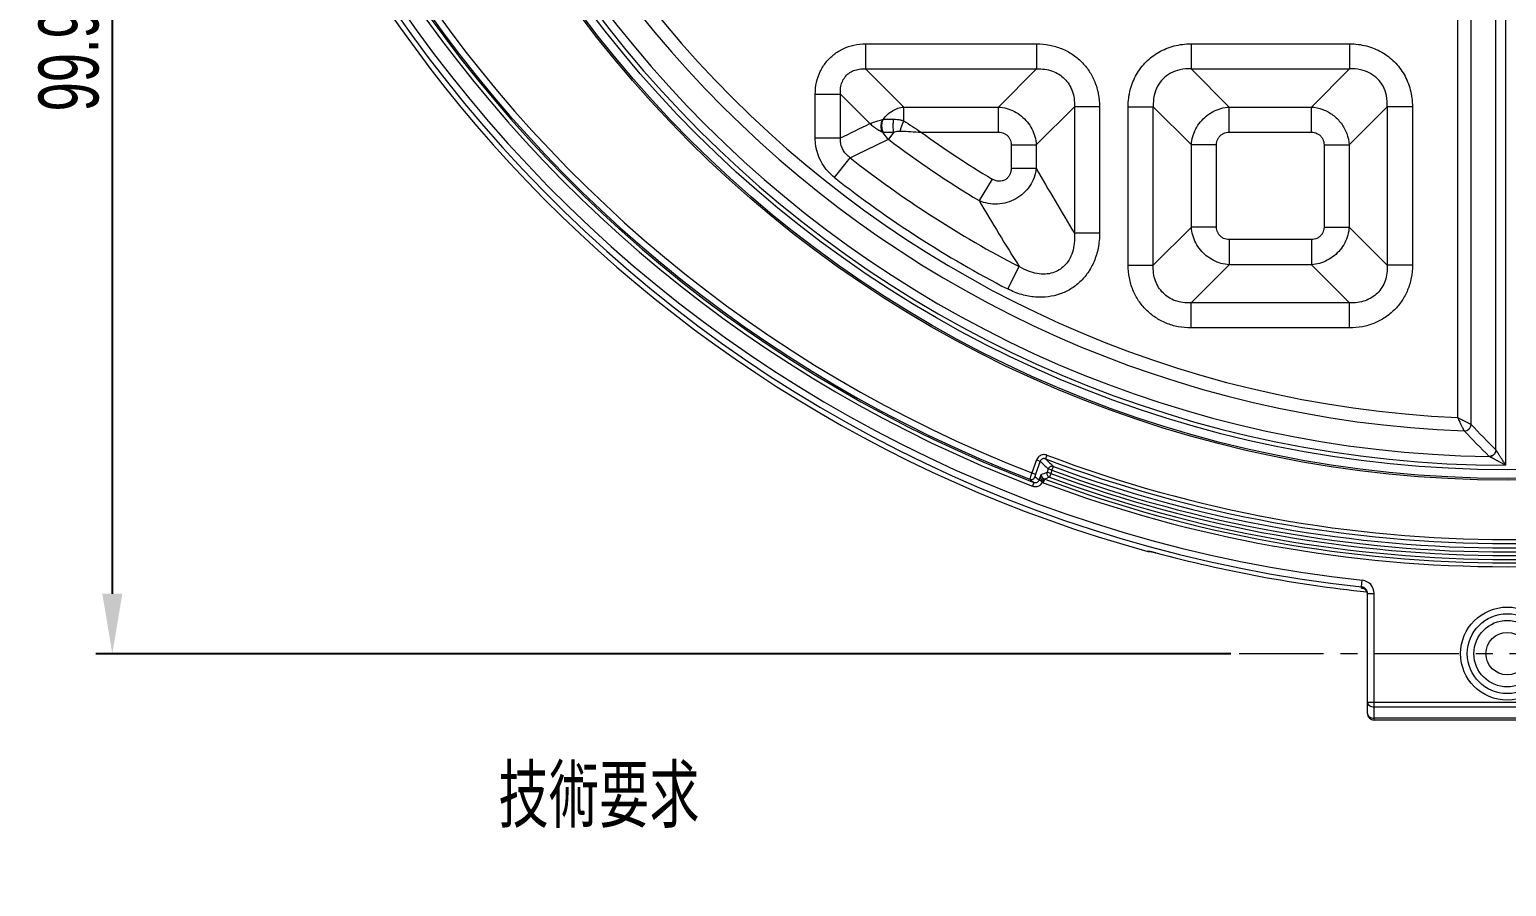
# Model space of a CAD drawing. Header units: millimetres. Extents: x 5536 to 6151, y 463 to 893.
# Drawn here: x 5924.3 to 6035.2, y 527.6 to 592 of the extents above; entities that cross this region are included whole.
import ezdxf

# ---------------------------------------------------------------- set-up
doc = ezdxf.new("R2010")
doc.units = ezdxf.units.MM
doc.header["$LTSCALE"] = 0.2
doc.linetypes.add('CENTER', pattern=[50.8, 31.75, -6.35, 6.35, -6.35])
doc.layers.get('0').update_dxf_attribs({"lineweight": 18})
doc.layers.add('poumianxian', color=2, linetype='Continuous', lineweight=18)
doc.layers.add('图层1', color=1, linetype='CENTER', lineweight=18)
doc.styles.add('標準', font='', dxfattribs={"width": 0.667})
doc.styles.get('標準').set_extended_font_data('pmingliu')
doc.dimstyles.new('11111111111', dxfattribs={"dimtxt": 4.5, "dimasz": 4.5, "dimexe": 1.25, "dimexo": 0.625, "dimtad": 1, "dimtoh": 1, "dimdsep": 46, "dimtxsty": '標準', "dimblk": '_CAXARROW', "dimcen": 0, "dimdle": 9, "dimclrd": 6, "dimclre": 6, "dimclrt": 2, "dimadec": 0, "dimazin": 0, "dimtfac": 0.707107, "dimtofl": 0, "dimtmove": 2, "dimatfit": 3, "dimfxl": 0, "dimfrac": 2, "dimtolj": 1, "dimarcsym": 0})
doc.dimstyles.new('zhijing', dxfattribs={"dimtxt": 4.5, "dimasz": 4.5, "dimexe": 1.25, "dimexo": 0.625, "dimtad": 1, "dimtoh": 1, "dimdsep": 46, "dimtxsty": '標準', "dimblk": '_CAXARROW', "dimcen": 0, "dimdle": 9, "dimclrd": 6, "dimclre": 6, "dimclrt": 2, "dimadec": 0, "dimazin": 0, "dimtfac": 0.707107, "dimtofl": 0, "dimtmove": 2, "dimatfit": 3, "dimfxl": 0, "dimfrac": 2, "dimtolj": 1, "dimarcsym": 0})

# ---------------------------------------------------------------- blocks, each defined once
blk = doc.blocks.new('*X49')
at = {"layer": 'poumianxian'}
blk.add_hatch(color=6, dxfattribs=at).paths.add_polyline_path([(6040.73, 539.89), (6039.58, 538.92), (6037.25, 542.84)], flags=0)
at = {"layer": 'poumianxian', "color": 6, "lineweight": -2}
for p, q in [((6046.34, 532.11), (6040.15, 539.41)), ((6056.11, 532.11), (6046.34, 532.11))]:
    blk.add_line(p, q, dxfattribs=at)
at = {"layer": 'poumianxian', "color": 2, "insert": (6051.54, 535.27), "char_height": 4.5, "width": 29.7869, "attachment_point": 5, "style": '標準'}
blk.add_mtext('\\T1.004;3X%%C6', dxfattribs=at)
blk = doc.blocks.new('_CAXARROW')
blk.add_hatch(color=0).paths.add_polyline_path([(0, 0), (-1, 0.125), (-1, -0.125)], flags=0)
blk = doc.blocks.new('*X60')
at = {"layer": 'poumianxian'}
for points in [[(5929.78, 640.58), (5931.28, 640.58), (5930.53, 645.08)], [(5929.78, 549.63), (5931.28, 549.63), (5930.53, 545.13)]]:
    blk.add_hatch(color=6, dxfattribs=at).paths.add_polyline_path(points, flags=0)
at = {"layer": 'poumianxian', "color": 6, "lineweight": -2}
for p, q in [((5942.23, 645.08), (5929.28, 645.08)), ((5930.53, 640.58), (5930.53, 549.63)), ((6014.54, 545.13), (5929.28, 545.13))]:
    blk.add_line(p, q, dxfattribs=at)
at = {"layer": 'poumianxian', "color": 2, "insert": (5927.27, 594.64), "char_height": 4.5, "width": 49.6958, "attachment_point": 5, "rotation": 90, "style": '標準'}
blk.add_mtext('\\T1.004;99.95%%P0.5', dxfattribs=at)
blk = doc.blocks.new('cccc')
at = {"layer": 'poumianxian', "insert": (28.29, 65.85), "char_height": 4.1374, "width": 692.1944, "attachment_point": 1, "line_spacing_factor": 1.168462, "style": '標準'}
blk.add_mtext('\\T1.004;技術要求', dxfattribs=at)
at = {"layer": 'poumianxian', "char_height": 4.1374, "attachment_point": 7, "style": '標準'}
for s, insert, width in [('\\T1.004;1.澆口及成型后毛邊，不必要則予以移除。', (7.13, 48.08), 112.9992), ('\\T1.004;2.不可有流痕及其它表面不良問題。', (7.43, 39.27), 94.4789), ('\\T1.004;3.未標示圓角為R0.5mm。', (7.38, 30.55), 65.2792), ('\\T1.004;4.未標示肉厚為1.5mm。', (7.51, 21.79), 61.4042), ('\\T1.004;5.圖中帶△的尺寸為FAI尺寸。', (7.42, 12.91), 79.148), ('\\T1.004;6.圖中帶△*的尺寸為制程管控尺寸。', (7.41, 4.1), 97.3852)]:
    blk.add_mtext(s, dxfattribs=dict(at, insert=insert, width=width))

msp = doc.modelspace()

# ---------------------------------------------------------------- linework, layer by layer
for p, q in [((6034.447, 560.445), (6034.447, 640.284)), ((6035.186, 640.284), (6035.186, 559.288)), ((6031.601, 562.871), (6031.601, 638.424)), ((6032.586, 562.358), (6032.586, 638.424)), ((5987.112, 590.96), (5987.112, 589.069)), ((5987.112, 590.96), (5999.955, 590.96)), ((5999.955, 590.96), (5999.955, 589.069)), ((6011.557, 590.96), (6023.455, 590.96)), ((6011.557, 590.96), (6011.557, 589.069)), ((6023.455, 590.96), (6023.455, 589.069)), ((5989.97, 586.21), (5987.112, 589.069)), ((5987.112, 589.069), (5999.955, 589.069)), ((5997.097, 586.21), (5999.955, 589.069)), ((6011.557, 589.069), (6023.455, 589.069)), ((6011.557, 589.069), (6014.416, 586.21)), ((6020.597, 586.21), (6023.455, 589.069)), ((5983.33, 587.178), (5985.221, 587.178)), ((5983.33, 583.888), (5983.33, 587.178)), ((5987.429, 584.969), (5985.221, 587.178)), ((5985.221, 583.888), (5985.221, 587.178)), ((5989.97, 586.21), (5997.097, 586.21)), ((5989.97, 585.182), (5989.97, 586.21)), ((5997.097, 584.319), (5997.097, 586.21)), ((5999.933, 583.373), (6002.792, 586.232)), ((6004.683, 586.232), (6002.792, 586.232)), ((6002.792, 586.232), (6002.792, 576.735)), ((6004.683, 586.232), (6004.683, 576.735)), ((6006.83, 586.232), (6008.721, 586.232)), ((6006.83, 574.334), (6006.83, 586.232)), ((6011.579, 583.373), (6008.721, 586.232)), ((6008.721, 574.334), (6008.721, 586.232)), ((6014.416, 586.21), (6020.597, 586.21)), ((6014.416, 584.319), (6014.416, 586.21)), ((6020.597, 584.319), (6020.597, 586.21)), ((6023.433, 583.373), (6026.292, 586.232)), ((6028.183, 586.232), (6026.292, 586.232)), ((6026.292, 586.232), (6026.292, 574.334)), ((6028.183, 586.232), (6028.183, 574.334)), ((5988.448, 585.291), (5989.233, 585.291)), ((5983.33, 583.888), (5985.221, 583.888)), ((5988.448, 584.319), (5989.233, 584.319)), ((5989.233, 584.319), (5988.828, 583.785)), ((5991.283, 584.319), (5997.097, 584.319)), ((6014.416, 584.319), (6020.597, 584.319)), ((5984.772, 580.917), (5985.942, 582.402)), ((5998.042, 583.373), (5999.933, 583.373)), ((5998.042, 583.373), (5998.042, 581.606)), ((5999.933, 583.373), (5999.933, 581.606)), ((6013.47, 583.373), (6011.579, 583.373)), ((6011.579, 577.193), (6011.579, 583.373)), ((6013.47, 577.193), (6013.47, 583.373)), ((6021.542, 583.373), (6023.433, 583.373)), ((6021.542, 583.373), (6021.542, 577.193)), ((6023.433, 583.373), (6023.433, 577.193)), ((5998.042, 581.606), (5999.933, 581.606)), ((5996.609, 580.795), (5995.634, 579.175)), ((6011.579, 577.193), (6008.721, 574.334)), ((6013.47, 577.193), (6011.579, 577.193)), ((6021.542, 577.193), (6023.433, 577.193)), ((6023.433, 577.193), (6026.292, 574.334)), ((6004.683, 576.735), (6002.792, 576.735)), ((6020.597, 576.247), (6014.416, 576.247)), ((6014.416, 576.247), (6014.416, 574.356)), ((6020.597, 576.247), (6020.597, 574.356)), ((5997.783, 572.536), (5998.652, 574.215)), ((6006.83, 574.334), (6008.721, 574.334)), ((6014.416, 574.356), (6011.557, 571.497)), ((6020.597, 574.356), (6014.416, 574.356)), ((6020.597, 574.356), (6023.455, 571.497)), ((6028.183, 574.334), (6026.292, 574.334)), ((6023.455, 571.497), (6011.557, 571.497)), ((6011.557, 569.606), (6011.557, 571.497)), ((6023.455, 569.606), (6023.455, 571.497)), ((6023.455, 569.606), (6011.557, 569.606)), ((5999.956, 559.7), (5999.599, 558.719)), ((6000.234, 559.598), (5999.877, 558.618)), ((5999.956, 559.7), (6000.234, 559.598)), ((6000.732, 560.05), (6000.625, 559.77)), ((6001.109, 558.915), (6001.213, 559.196)), ((5999.599, 558.719), (5999.877, 558.618)), ((5999.743, 558.003), (5999.636, 557.723)), ((6000.137, 558.175), (6000.288, 558.59)), ((6000.137, 558.175), (6000.303, 558.114)), ((6000.385, 558.006), (6000.525, 558.267)), ((6000.459, 557.972), (6000.564, 558.25)), ((6000.915, 558.387), (6000.564, 558.25)), ((6000.831, 559.016), (6000.74, 558.767)), ((6001.018, 558.665), (6000.74, 558.767)), ((6001.109, 558.915), (6000.831, 559.016)), ((6001.018, 558.665), (6000.915, 558.387)), ((6001.109, 558.915), (6001.018, 558.665)), ((6008.307, 552.817), (6008.306, 552.817)), ((6008.307, 552.817), (6008.307, 552.836)), ((6008.546, 552.804), (6008.576, 552.797)), ((6008.576, 552.797), (6008.644, 552.781)), ((6008.644, 552.781), (6008.719, 552.762)), ((6008.719, 552.762), (6008.8, 552.741)), ((6008.909, 552.713), (6008.909, 552.713)), ((6024.36, 550.15), (6024.414, 550.646)), ((6024.36, 550.053), (6024.36, 550.15)), ((6024.397, 550.049), (6024.36, 550.053)), ((6024.806, 549.651), (6025.306, 549.651)), ((6024.806, 540.633), (6024.806, 549.651)), ((6025.306, 540.133), (6025.306, 549.651)), ((6025.306, 541.49), (6045.306, 541.49)), ((6025.306, 541.137), (6045.306, 541.137)), ((6045.306, 540.279), (6025.306, 540.279)), ((6045.306, 540.133), (6025.306, 540.133))]:
    msp.add_line(p, q)
for points in [[(6008.385, 552.836), (6008.385, 552.836), (6008.385, 552.836), (6008.391, 552.836), (6008.4, 552.834), (6008.413, 552.832), (6008.429, 552.829)], [(6008.429, 552.829), (6008.447, 552.825), (6008.468, 552.821)], [(6008.468, 552.821), (6008.492, 552.816), (6008.518, 552.81), (6008.546, 552.804)], [(6008.8, 552.741), (6008.887, 552.718), (6008.909, 552.713)]]:
    msp.add_lwpolyline(points)
for centre, radius in [((6035.306, 645.083), 86.907), ((6035.306, 645.083), 86.782), ((6035.306, 645.083), 86.133), ((6035.306, 545.133), 3.5), ((6035.306, 545.133), 3), ((6035.306, 545.133), 2.5), ((6035.306, 545.133), 1.6)]:
    msp.add_circle(centre, radius)
for centre, radius, start, end in [((6035.306, 651.083), 101.525, 101.56871, 263.81047), ((6035.306, 651.083), 101.026, 101.59189, 263.81047), ((6035.306, 651.083), 99.942, 101.71935, 249.08959), ((6035.306, 651.083), 99.642, 101.71935, 249.08959), ((6035.306, 651.083), 99.525, 101.73334, 248.88345), ((6035.306, 651.083), 99.026, 101.82936, 248.86382), ((6035.306, 651.083), 101.908, 118.44247, 254.63694), ((6035.306, 645.083), 85.795, 180.08059, 269.91941), ((6035.306, 645.083), 85.155, 180.90297, 269.09703), ((6035.306, 645.083), 83.28, 182.22396, 267.77604), ((6035.306, 645.083), 82.295, 182.58039, 267.41961), ((5831.441, 900.729), 352.188, 295.88966, 296.28968), ((6055.228, 682.926), 117.526, 236.27124, 237.03703), ((5829.761, 912.223), 364.93, 295.33907, 295.84151), ((5990.192, 585.396), 2.112, 210.49199, 229.75882), ((6035.306, 645.083), 76.927, 232.8295, 238.95459), ((6003.396, 818.486), 234.48, 266.65428, 267.03885), ((6035.306, 645.083), 75.036, 234.07665, 238.95453), ((6035.306, 645.083), 79.786, 231.77758, 242.65112), ((6151.77, 667.452), 174.425, 209.48327, 211.33845), ((6035.306, 645.083), 81.677, 231.77763, 242.65107), ((6150.078, 669.77), 179.054, 210.39509, 212.25307), ((6201.054, 725.384), 235.143, 224.059, 224.71118), ((6200.615, 723.995), 233.153, 223.88928, 224.54505), ((6090.281, 651.259), 128.492, 225.50899, 225.88049), ((6035.306, 651.083), 97.677, 249.20307, 290.79693), ((6090.523, 651.086), 128.141, 225.44847, 225.816), ((6035.306, 651.083), 97.377, 249.20307, 290.79693), ((6035.306, 651.083), 98.008, 249.6435, 290.3565), ((6073.386, 648.696), 116.827, 230.73856, 230.92348), ((6073.649, 648.559), 116.504, 230.68737, 230.87746), ((5914.533, 778.911), 236.421, 291.26735, 291.38491), ((6000.672, 558.541), 0.607, 241.78345, 249.4629), ((6000.666, 558.543), 0.31, 242.99709, 250.67103), ((6035.306, 651.083), 99.121, 249.48159, 290.51841), ((6035.306, 651.083), 98.87, 249.64446, 290.35554), ((6035.306, 651.083), 98.573, 249.64446, 290.35554), ((6035.306, 651.083), 98.308, 249.6435, 290.3565), ((6035.306, 651.083), 99.418, 249.48159, 290.51841), ((6005.598, 540.375), 12.775, 74.97791, 75.23501), ((6035.306, 651.083), 101.85, 254.9788, 264.05837), ((6024.306, 549.653), 0.999, 359.99368, 83.8032), ((6035.306, 651.083), 101.621, 263.81635, 263.85224), ((6024.358, 549.605), 0.445, 38.03701, 48.53657), ((6025.306, 540.633), 0.5, 180, 270)]:
    msp.add_arc(centre, radius, start, end)
for points, knots in [([(5983.33, 587.178), (5983.33, 587.475), (5983.392, 588.058), (5983.672, 588.876), (5984.116, 589.588), (5984.703, 590.175), (5985.416, 590.618), (5986.233, 590.897), (5986.816, 590.96), (5987.112, 590.96)], [0, 0, 0, 0, 15692.819695, 30718.4755009, 45257.0798682, 59639.7189476, 74176.5274137, 89222.0955097, 104855.434279, 104855.434279, 104855.434279, 104855.434279]), ([(5999.955, 590.96), (6000.28, 590.96), (6000.921, 590.9), (6001.831, 590.63), (6002.647, 590.199), (6003.349, 589.625), (6003.923, 588.922), (6004.354, 588.106), (6004.623, 587.196), (6004.683, 586.556), (6004.683, 586.232)], [0, 0, 0, 0, 15534.3272783, 30565.0316513, 45084.6549131, 59374.3720855, 73666.1128718, 88189.1118292, 103230.4511185, 118726.1328026, 118726.1328026, 118726.1328026, 118726.1328026]), ([(6006.83, 586.232), (6006.83, 586.661), (6006.934, 587.506), (6007.405, 588.667), (6008.146, 589.641), (6009.119, 590.383), (6010.282, 590.855), (6011.127, 590.96), (6011.557, 590.96)], [0, 0, 0, 0, 15778.4410619, 30897.9202311, 45550.5441234, 60249.8069803, 75347.0938485, 91164.5578354, 91164.5578354, 91164.5578354, 91164.5578354]), ([(6023.455, 590.96), (6023.885, 590.96), (6024.729, 590.855), (6025.891, 590.385), (6026.864, 589.643), (6027.606, 588.67), (6028.078, 587.508), (6028.183, 586.662), (6028.183, 586.232)], [0, 0, 0, 0, 15834.7591413, 30990.2126429, 45697.9338302, 60420.6157405, 75573.6485504, 91443.0975701, 91443.0975701, 91443.0975701, 91443.0975701]), ([(5985.221, 587.178), (5985.207, 587.337), (5985.211, 587.648), (5985.325, 588.086), (5985.534, 588.459), (5985.831, 588.755), (5986.205, 588.965), (5986.642, 589.078), (5986.953, 589.082), (5987.112, 589.069)], [0, 0, 0, 0, 16314.0016263, 31370.3808318, 45531.6129926, 59393.7831105, 73553.4278713, 88631.388293, 104898.032515, 104898.032515, 104898.032515, 104898.032515]), ([(5999.955, 589.069), (6000.16, 589.081), (6000.563, 589.068), (6001.135, 588.932), (6001.642, 588.688), (6002.071, 588.346), (6002.412, 587.918), (6002.655, 587.411), (6002.792, 586.839), (6002.804, 586.437), (6002.792, 586.232)], [0, 0, 0, 0, 15979.7321188, 31091.9484643, 45422.4083271, 59379.3506144, 73334.829194, 87664.4305218, 102783.7655899, 118729.3691532, 118729.3691532, 118729.3691532, 118729.3691532]), ([(6011.557, 589.069), (6011.279, 589.085), (6010.743, 589.051), (6010.016, 588.789), (6009.432, 588.357), (6009, 587.773), (6008.738, 587.047), (6008.704, 586.511), (6008.721, 586.232)], [0, 0, 0, 0, 16700.9228307, 31662.0375997, 45611.5479596, 59546.0374995, 74494.4996709, 91203.0791288, 91203.0791288, 91203.0791288, 91203.0791288]), ([(6026.292, 586.232), (6026.309, 586.511), (6026.274, 587.047), (6026.013, 587.774), (6025.58, 588.357), (6024.996, 588.789), (6024.27, 589.051), (6023.734, 589.085), (6023.455, 589.069)], [0, 0, 0, 0, 16755.1970207, 31753.5088182, 45743.351546, 59712.7070527, 74700.0630322, 91457.7299422, 91457.7299422, 91457.7299422, 91457.7299422]), ([(5988.448, 585.291), (5988.537, 585.418), (5988.74, 585.653), (5989.11, 585.933), (5989.525, 586.128), (5989.822, 586.194), (5989.97, 586.21)], [0, 0, 0, 0, 16010.2906893, 31994.9162906, 47797.6190084, 63296.1995263, 63296.1995263, 63296.1995263, 63296.1995263]), ([(5997.097, 586.21), (5997.303, 586.196), (5997.716, 586.124), (5998.299, 585.891), (5998.824, 585.545), (5999.269, 585.1), (5999.615, 584.575), (5999.847, 583.992), (5999.919, 583.58), (5999.933, 583.373)], [0, 0, 0, 0, 14978.0775465, 30000.125196, 45048.4861716, 60105.8331767, 75153.8842562, 90175.8941904, 105149.2353175, 105149.2353175, 105149.2353175, 105149.2353175]), ([(6011.579, 583.373), (6011.593, 583.58), (6011.666, 583.993), (6011.898, 584.576), (6012.244, 585.101), (6012.689, 585.545), (6013.214, 585.891), (6013.797, 586.124), (6014.209, 586.196), (6014.416, 586.21)], [0, 0, 0, 0, 15014.6210055, 30073.3193921, 45158.395304, 60252.4791695, 75337.2444291, 90395.9050084, 105405.778041, 105405.778041, 105405.778041, 105405.778041]), ([(6020.597, 586.21), (6020.886, 586.19), (6021.463, 586.064), (6022.237, 585.639), (6022.863, 585.013), (6023.288, 584.239), (6023.413, 583.662), (6023.433, 583.373)], [0, 0, 0, 0, 15534.7540565, 31100.7925806, 46722.5695648, 62293.9572408, 77816.6475856, 77816.6475856, 77816.6475856, 77816.6475856]), ([(5987.429, 584.969), (5987.523, 585.009), (5987.725, 585.084), (5988.048, 585.184), (5988.277, 585.244), (5988.396, 585.274)], [0, 0, 0, 0, 15011.0973423, 31653.828551, 49767.4477425, 49767.4477425, 49767.4477425, 49767.4477425]), ([(5987.429, 584.969), (5987.517, 584.888), (5987.71, 584.731), (5988.026, 584.517), (5988.254, 584.388), (5988.372, 584.325)], [0, 0, 0, 0, 15647.7508589, 32250.0579899, 49768.0256776, 49768.0256776, 49768.0256776, 49768.0256776]), ([(5988.372, 584.325), (5988.327, 584.422), (5988.268, 584.635), (5988.277, 584.965), (5988.347, 585.176), (5988.396, 585.274)], [0, 0, 0, 0, 16363.6702872, 33070.0743078, 49772.8297136, 49772.8297136, 49772.8297136, 49772.8297136]), ([(5988.448, 584.319), (5988.4, 584.419), (5988.334, 584.636), (5988.334, 584.974), (5988.4, 585.192), (5988.448, 585.291)], [0, 0, 0, 0, 16515.9885911, 33256.7768505, 49773.3092289, 49773.3092289, 49773.3092289, 49773.3092289]), ([(5988.396, 585.274), (5988.405, 585.276), (5988.422, 585.281), (5988.439, 585.288), (5988.448, 585.291)], [0, 0, 0, 0, 16735.4238949, 35691.0871161, 35691.0871161, 35691.0871161, 35691.0871161]), ([(5989.233, 584.319), (5989.209, 584.423), (5989.178, 584.641), (5989.178, 584.969), (5989.209, 585.187), (5989.233, 585.291)], [0, 0, 0, 0, 16328.7633716, 33452.0705344, 49780.4753217, 49780.4753217, 49780.4753217, 49780.4753217]), ([(5989.233, 585.291), (5989.318, 585.291), (5989.486, 585.285), (5989.733, 585.25), (5989.893, 585.208), (5989.97, 585.182)], [0, 0, 0, 0, 16906.1730646, 33540.3889703, 49782.1593842, 49782.1593842, 49782.1593842, 49782.1593842]), ([(5989.711, 584.405), (5989.734, 584.492), (5989.785, 584.669), (5989.871, 584.928), (5989.936, 585.099), (5989.97, 585.182)], [0, 0, 0, 0, 16377.4096, 33408.7159107, 49786.1355074, 49786.1355074, 49786.1355074, 49786.1355074]), ([(5984.772, 580.917), (5984.592, 581.058), (5984.249, 581.382), (5983.829, 581.958), (5983.529, 582.603), (5983.363, 583.255), (5983.33, 583.685), (5983.33, 583.888)], [0, 0, 0, 0, 15535.6797706, 31860.6799637, 48163.5542167, 63555.1582417, 77324.642002, 77324.642002, 77324.642002, 77324.642002]), ([(5985.942, 582.402), (5985.847, 582.47), (5985.666, 582.625), (5985.448, 582.911), (5985.298, 583.236), (5985.223, 583.567), (5985.216, 583.785), (5985.221, 583.888)], [0, 0, 0, 0, 15650.1944617, 31913.7402505, 48098.935832, 63459.3716493, 77345.9952716, 77345.9952716, 77345.9952716, 77345.9952716]), ([(5988.372, 584.325), (5988.385, 584.323), (5988.41, 584.32), (5988.435, 584.319), (5988.448, 584.319)], [0, 0, 0, 0, 17269.7874003, 35693.5243046, 35693.5243046, 35693.5243046, 35693.5243046]), ([(5989.233, 584.319), (5989.289, 584.338), (5989.398, 584.372), (5989.559, 584.403), (5989.662, 584.408), (5989.711, 584.405)], [0, 0, 0, 0, 18197.6434787, 34873.1353523, 49784.6120332, 49784.6120332, 49784.6120332, 49784.6120332]), ([(5997.097, 584.319), (5997.169, 584.319), (5997.313, 584.304), (5997.517, 584.235), (5997.698, 584.124), (5997.847, 583.974), (5997.958, 583.794), (5998.027, 583.59), (5998.042, 583.446), (5998.042, 583.373)], [0, 0, 0, 0, 15368.564155, 30406.2806249, 45210.3366494, 59935.4819238, 74746.4795902, 89789.9515576, 105152.8737708, 105152.8737708, 105152.8737708, 105152.8737708]), ([(6013.47, 583.373), (6013.47, 583.446), (6013.485, 583.59), (6013.554, 583.794), (6013.665, 583.974), (6013.815, 584.124), (6013.995, 584.235), (6014.199, 584.304), (6014.343, 584.319), (6014.416, 584.319)], [0, 0, 0, 0, 15411.7561326, 30491.7347622, 45337.3962646, 60103.9252454, 74956.5478985, 90042.2982009, 105448.3965357, 105448.3965357, 105448.3965357, 105448.3965357]), ([(6020.597, 584.319), (6020.669, 584.319), (6020.813, 584.304), (6021.017, 584.235), (6021.198, 584.124), (6021.347, 583.974), (6021.458, 583.794), (6021.527, 583.59), (6021.542, 583.446), (6021.542, 583.373)], [0, 0, 0, 0, 15431.2405237, 30530.2840931, 45394.7142986, 60179.9119388, 75051.3120957, 90156.1346347, 105581.7102077, 105581.7102077, 105581.7102077, 105581.7102077]), ([(5999.933, 581.606), (5999.907, 581.37), (5999.794, 580.902), (5999.462, 580.263), (5998.99, 579.716), (5998.405, 579.29), (5997.739, 579.008), (5997.027, 578.886), (5996.308, 578.932), (5995.849, 579.076), (5995.634, 579.175)], [0, 0, 0, 0, 14773.2879999, 29603.1543824, 44478.0685657, 59373.9322895, 74268.6493567, 89140.6438045, 103967.7118915, 118739.0661152, 118739.0661152, 118739.0661152, 118739.0661152]), ([(5998.042, 581.606), (5998.042, 581.514), (5998.023, 581.335), (5997.932, 581.088), (5997.785, 580.882), (5997.591, 580.731), (5997.361, 580.643), (5997.109, 580.623), (5996.851, 580.673), (5996.687, 580.748), (5996.609, 580.795)], [0, 0, 0, 0, 15941.9845783, 31041.5107418, 45416.2905934, 59374.8118789, 73329.4651183, 87697.6244827, 102789.1358226, 118724.2416229, 118724.2416229, 118724.2416229, 118724.2416229]), ([(6014.416, 574.356), (6014.209, 574.37), (6013.797, 574.442), (6013.214, 574.675), (6012.689, 575.021), (6012.244, 575.466), (6011.898, 575.991), (6011.666, 576.574), (6011.594, 576.986), (6011.579, 577.193)], [0, 0, 0, 0, 15026.1646367, 30096.4405444, 45193.114253, 60298.8028428, 75395.1656623, 90465.4037315, 105486.8167449, 105486.8167449, 105486.8167449, 105486.8167449]), ([(6014.416, 576.247), (6014.343, 576.247), (6014.199, 576.262), (6013.996, 576.331), (6013.815, 576.442), (6013.666, 576.592), (6013.554, 576.772), (6013.485, 576.976), (6013.47, 577.12), (6013.47, 577.193)], [0, 0, 0, 0, 15420.1706917, 30508.3827356, 45362.149719, 60136.7409757, 74997.4729106, 90091.4597784, 105505.9695832, 105505.9695832, 105505.9695832, 105505.9695832]), ([(6021.542, 577.193), (6021.542, 577.12), (6021.527, 576.976), (6021.458, 576.772), (6021.347, 576.592), (6021.198, 576.442), (6021.017, 576.331), (6020.813, 576.262), (6020.669, 576.247), (6020.597, 576.247)], [0, 0, 0, 0, 15439.6565159, 30546.9349017, 45419.4719686, 60212.7332578, 75092.2440835, 90205.304584, 105639.2930596, 105639.2930596, 105639.2930596, 105639.2930596]), ([(6023.433, 577.193), (6023.419, 576.986), (6023.347, 576.573), (6023.115, 575.991), (6022.768, 575.465), (6022.324, 575.021), (6021.799, 574.675), (6021.216, 574.442), (6020.803, 574.37), (6020.597, 574.356)], [0, 0, 0, 0, 15050.7078363, 30145.5989912, 45266.9310685, 60397.2927494, 75518.3134278, 90613.1666846, 105659.1151365, 105659.1151365, 105659.1151365, 105659.1151365]), ([(6004.683, 576.735), (6004.683, 576.357), (6004.615, 575.629), (6004.31, 574.617), (6003.841, 573.755), (6003.24, 573.053), (6002.531, 572.511), (6001.722, 572.128), (6000.819, 571.916), (5999.835, 571.895), (5998.796, 572.088), (5998.118, 572.362), (5997.783, 572.536)], [0, 0, 0, 0, 16826.8877612, 32352.5850036, 46744.0642763, 60247.0454868, 73207.6040358, 86226.2735035, 99808.5031985, 114228.7693404, 129746.7317968, 146554.0941949, 146554.0941949, 146554.0941949, 146554.0941949]), ([(6002.792, 576.735), (6002.812, 576.479), (6002.81, 575.99), (6002.674, 575.309), (6002.424, 574.738), (6002.08, 574.283), (6001.657, 573.945), (6001.161, 573.724), (6000.596, 573.627), (5999.972, 573.668), (5999.305, 573.859), (5998.87, 574.08), (5998.652, 574.215)], [0, 0, 0, 0, 17928.6209353, 33858.1366458, 48075.2156755, 61000.9482984, 73192.370264, 85443.9126361, 98465.6122493, 112735.1906705, 128665.8007559, 146533.3002968, 146533.3002968, 146533.3002968, 146533.3002968]), ([(6011.557, 569.606), (6011.232, 569.606), (6010.591, 569.666), (6009.682, 569.936), (6008.866, 570.367), (6008.164, 570.941), (6007.589, 571.644), (6007.158, 572.46), (6006.889, 573.37), (6006.83, 574.01), (6006.83, 574.334)], [0, 0, 0, 0, 15573.5559583, 30642.2172179, 45198.5067379, 59524.3095903, 73852.1411645, 88411.8149048, 103491.1379366, 119025.9507094, 119025.9507094, 119025.9507094, 119025.9507094]), ([(6011.557, 571.497), (6011.352, 571.485), (6010.95, 571.498), (6010.377, 571.634), (6009.871, 571.878), (6009.442, 572.22), (6009.101, 572.648), (6008.857, 573.155), (6008.721, 573.727), (6008.708, 574.129), (6008.721, 574.334)], [0, 0, 0, 0, 16022.3134673, 31174.7994861, 45543.4458654, 59537.5793513, 73530.2452312, 87898.0307879, 103057.6544967, 119045.7484656, 119045.7484656, 119045.7484656, 119045.7484656]), ([(6028.183, 574.334), (6028.183, 574.009), (6028.123, 573.368), (6027.853, 572.459), (6027.422, 571.643), (6026.848, 570.94), (6026.145, 570.366), (6025.329, 569.935), (6024.42, 569.666), (6023.779, 569.606), (6023.455, 569.606)], [0, 0, 0, 0, 15621.1176725, 30735.7986949, 45336.5431925, 59706.0971137, 74077.6859548, 88681.8250081, 103807.2003642, 119389.4565293, 119389.4565293, 119389.4565293, 119389.4565293]), ([(6026.292, 574.334), (6026.304, 574.129), (6026.291, 573.726), (6026.155, 573.154), (6025.911, 572.647), (6025.57, 572.219), (6025.141, 571.878), (6024.634, 571.634), (6024.062, 571.498), (6023.66, 571.485), (6023.455, 571.497)], [0, 0, 0, 0, 16065.2182675, 31258.2798464, 45665.4028105, 59697.0100067, 73727.1456649, 88133.4055035, 103333.6238853, 119364.5310211, 119364.5310211, 119364.5310211, 119364.5310211]), ([(6031.601, 562.872), (6031.654, 562.844), (6031.753, 562.792), (6031.893, 562.719), (6032.016, 562.655), (6032.127, 562.597), (6032.227, 562.545), (6032.317, 562.498), (6032.395, 562.457), (6032.461, 562.423), (6032.514, 562.396), (6032.554, 562.375), (6032.577, 562.363), (6032.586, 562.358)], [0, 0, 0, 0, 26004.4617034, 48767.3326641, 68881.9191018, 86931.468303, 103396.3304236, 118221.7403995, 131125.167106, 141872.0031352, 150440.9077344, 157016.0459812, 161660.9839162, 161660.9839162, 161660.9839162, 161660.9839162]), ([(6032.075, 561.866), (6032.07, 561.876), (6032.059, 561.899), (6032.039, 561.94), (6032.014, 561.994), (6031.982, 562.06), (6031.945, 562.14), (6031.901, 562.232), (6031.853, 562.334), (6031.8, 562.447), (6031.741, 562.574), (6031.674, 562.717), (6031.626, 562.818), (6031.601, 562.872)], [0, 0, 0, 0, 4648.0254319, 11226.9296154, 19800.5474684, 30552.611508, 43461.0133011, 58290.3973198, 74757.6164707, 92807.3638408, 112919.1726069, 135675.0722106, 161666.5261695, 161666.5261695, 161666.5261695, 161666.5261695]), ([(6032.075, 561.866), (6032.139, 561.865), (6032.271, 561.891), (6032.438, 562), (6032.554, 562.163), (6032.584, 562.293), (6032.586, 562.358)], [0, 0, 0, 0, 15905.3448561, 31944.5059177, 47983.5727897, 63888.7080927, 63888.7080927, 63888.7080927, 63888.7080927]), ([(6034.447, 560.445), (6034.444, 560.361), (6034.393, 560.189), (6034.204, 560.003), (6034.032, 559.954), (6033.947, 559.953)], [0, 0, 0, 0, 16708.5326503, 33540.4576452, 50248.9903002, 50248.9903002, 50248.9903002, 50248.9903002]), ([(6034.457, 560.431), (6034.454, 560.346), (6034.402, 560.176), (6034.217, 559.991), (6034.048, 559.941), (6033.964, 559.938)], [0, 0, 0, 0, 16794.0069689, 33655.0521482, 50249.1460326, 50249.1460326, 50249.1460326, 50249.1460326]), ([(6035.186, 559.288), (6035.157, 559.333), (6035.103, 559.42), (6035.026, 559.544), (6034.955, 559.658), (6034.891, 559.761), (6034.832, 559.854), (6034.779, 559.939), (6034.73, 560.017), (6034.684, 560.09), (6034.64, 560.159), (6034.599, 560.223), (6034.562, 560.28), (6034.529, 560.33), (6034.501, 560.371), (6034.478, 560.404), (6034.464, 560.423), (6034.457, 560.431)], [0, 0, 0, 0, 25653.9925317, 49181.2790941, 70619.9304396, 90069.3117892, 107659.6093955, 123619.6678146, 138328.9848247, 152182.1422271, 165309.0542968, 177516.7343811, 188542.6515762, 198182.370195, 206275.6103188, 212730.7528952, 217522.1674196, 217522.1674196, 217522.1674196, 217522.1674196]), ([(6000.732, 560.05), (6000.702, 560.061), (6000.638, 560.08), (6000.53, 560.093), (6000.408, 560.085), (6000.275, 560.046), (6000.142, 559.969), (6000.028, 559.851), (5999.975, 559.752), (5999.956, 559.7)], [0, 0, 0, 0, 10543.4173781, 22422.7254944, 35931.5935051, 51300.1090079, 68387.8722274, 86660.2889161, 105383.7250651, 105383.7250651, 105383.7250651, 105383.7250651]), ([(6000.625, 559.77), (6000.61, 559.776), (6000.578, 559.786), (6000.523, 559.794), (6000.461, 559.791), (6000.394, 559.772), (6000.327, 559.733), (6000.27, 559.675), (6000.244, 559.625), (6000.234, 559.598)], [0, 0, 0, 0, 10704.8766774, 22712.3523877, 36294.3363401, 51655.8784474, 68650.5186348, 86784.403903, 105388.3036329, 105388.3036329, 105388.3036329, 105388.3036329]), ([(6001.213, 559.196), (6001.188, 559.205), (6001.134, 559.216), (6001.047, 559.21), (6000.959, 559.176), (6000.88, 559.112), (6000.843, 559.05), (6000.831, 559.016)], [0, 0, 0, 0, 13151.1977983, 27381.1244876, 42818.3463755, 59564.7893301, 77684.5965998, 77684.5965998, 77684.5965998, 77684.5965998]), ([(6035.186, 559.288), (6035.138, 559.313), (6035.048, 559.362), (6034.918, 559.433), (6034.8, 559.497), (6034.692, 559.556), (6034.595, 559.609), (6034.505, 559.657), (6034.423, 559.702), (6034.345, 559.744), (6034.271, 559.783), (6034.203, 559.819), (6034.14, 559.852), (6034.085, 559.881), (6034.037, 559.905), (6033.998, 559.923), (6033.975, 559.934), (6033.964, 559.938)], [0, 0, 0, 0, 25268.1820029, 48462.1759615, 69622.2449494, 88847.0259151, 106264.5038819, 122100.1564492, 136730.3538918, 150550.0788525, 163695.0652109, 175980.8063413, 187152.5119736, 197012.4106232, 205405.5827929, 212245.5690845, 217516.3075357, 217516.3075357, 217516.3075357, 217516.3075357]), ([(5999.599, 558.719), (5999.588, 558.69), (5999.565, 558.629), (5999.532, 558.535), (5999.501, 558.442), (5999.472, 558.355), (5999.459, 558.291), (5999.445, 558.252), (5999.451, 558.241)], [0, 0, 0, 0, 17190.3108158, 35517.8835053, 54111.2349333, 71332.5939822, 84713.3924531, 91255.4263498, 91255.4263498, 91255.4263498, 91255.4263498]), ([(5999.451, 558.241), (5999.499, 558.223), (5999.608, 558.213), (5999.755, 558.281), (5999.819, 558.371), (5999.837, 558.419)], [0, 0, 0, 0, 16561.1490308, 33237.3170652, 49957.2578237, 49957.2578237, 49957.2578237, 49957.2578237]), ([(5999.636, 557.723), (5999.664, 557.712), (5999.726, 557.694), (5999.828, 557.68), (5999.944, 557.686), (6000.068, 557.717), (6000.193, 557.78), (6000.305, 557.877), (6000.362, 557.961), (6000.385, 558.006)], [0, 0, 0, 0, 10941.7256358, 23204.5882105, 37026.1219999, 52449.8628632, 69277.9129279, 87102.6348978, 105392.6220325, 105392.6220325, 105392.6220325, 105392.6220325]), ([(5999.743, 558.003), (5999.759, 557.997), (5999.792, 557.987), (5999.849, 557.98), (5999.912, 557.984), (5999.98, 558.003), (6000.046, 558.042), (6000.102, 558.1), (6000.127, 558.149), (6000.137, 558.175)], [0, 0, 0, 0, 10968.8197488, 23312.9585767, 37255.4010263, 52778.6589565, 69599.7531056, 87261.5369929, 105391.2916245, 105391.2916245, 105391.2916245, 105391.2916245]), ([(5999.877, 558.618), (5999.873, 558.606), (5999.865, 558.581), (5999.853, 558.544), (5999.842, 558.504), (5999.836, 558.466), (5999.825, 558.429), (5999.837, 558.419)], [0, 0, 0, 0, 14370.5399913, 29703.4135189, 45305.5331459, 59858.8264514, 77672.7802905, 77672.7802905, 77672.7802905, 77672.7802905]), ([(6000.288, 558.59), (6000.283, 558.572), (6000.275, 558.536), (6000.266, 558.484), (6000.26, 558.436), (6000.257, 558.391), (6000.257, 558.349), (6000.258, 558.31), (6000.261, 558.272), (6000.267, 558.233), (6000.275, 558.195), (6000.287, 558.155), (6000.297, 558.128), (6000.303, 558.114)], [0, 0, 0, 0, 18879.2324837, 36518.7358788, 52641.0815232, 67372.974408, 81043.3737782, 94017.7638495, 106661.5835755, 119330.8936179, 132359.1180727, 146071.7469494, 160826.8276879, 160826.8276879, 160826.8276879, 160826.8276879]), ([(6000.288, 558.59), (6000.288, 558.581), (6000.289, 558.564), (6000.294, 558.538), (6000.302, 558.514), (6000.31, 558.491), (6000.32, 558.469), (6000.331, 558.448), (6000.344, 558.428), (6000.359, 558.407), (6000.376, 558.385), (6000.397, 558.362), (6000.413, 558.346), (6000.421, 558.339)], [0, 0, 0, 0, 14765.4142036, 29244.8677615, 43155.5451548, 56505.8347864, 69503.4410277, 82438.2634007, 95661.3686269, 109584.6575261, 124679.1892501, 141511.613817, 160828.7140886, 160828.7140886, 160828.7140886, 160828.7140886]), ([(6000.303, 558.114), (6000.328, 558.141), (6000.371, 558.193), (6000.413, 558.267), (6000.426, 558.319), (6000.421, 558.339)], [0, 0, 0, 0, 21171.3998181, 38318.3914588, 49964.0620704, 49964.0620704, 49964.0620704, 49964.0620704]), ([(6000.303, 558.114), (6000.307, 558.102), (6000.315, 558.08), (6000.333, 558.05), (6000.356, 558.025), (6000.375, 558.011), (6000.385, 558.006)], [0, 0, 0, 0, 16958.9055427, 32476.0429082, 47718.6210992, 63555.1267852, 63555.1267852, 63555.1267852, 63555.1267852]), ([(6000.421, 558.339), (6000.428, 558.332), (6000.443, 558.32), (6000.468, 558.301), (6000.495, 558.283), (6000.515, 558.272), (6000.525, 558.267)], [0, 0, 0, 0, 14241.8025349, 29433.9578055, 45838.8219704, 63555.4643743, 63555.4643743, 63555.4643743, 63555.4643743]), ([(6000.74, 558.767), (6000.729, 558.735), (6000.718, 558.665), (6000.738, 558.556), (6000.803, 558.452), (6000.874, 558.403), (6000.915, 558.387)], [0, 0, 0, 0, 13769.2009758, 28904.0467469, 45490.4933455, 63556.5978008, 63556.5978008, 63556.5978008, 63556.5978008]), ([(6008.307, 552.844), (6008.307, 552.856), (6008.359, 552.839), (6008.387, 552.838), (6008.415, 552.834), (6008.423, 552.832)], [0, 0, 0, 0, 15738.5109864, 39197.1129748, 50050.7401362, 50050.7401362, 50050.7401362, 50050.7401362]), ([(6008.423, 552.832), (6008.444, 552.828), (6008.489, 552.817), (6008.534, 552.807), (6008.559, 552.801)], [0, 0, 0, 0, 15917.3800281, 35902.3277787, 35902.3277787, 35902.3277787, 35902.3277787]), ([(6008.559, 552.801), (6008.574, 552.798), (6008.637, 552.783), (6008.735, 552.759), (6008.818, 552.737), (6008.854, 552.728)], [0, 0, 0, 0, 7242.4777548, 32034.0101806, 50053.3162217, 50053.3162217, 50053.3162217, 50053.3162217]), ([(6024.806, 549.651), (6024.806, 549.673), (6024.804, 549.715), (6024.792, 549.776), (6024.773, 549.835), (6024.746, 549.893), (6024.709, 549.951), (6024.661, 550.007), (6024.6, 550.06), (6024.527, 550.104), (6024.446, 550.136), (6024.389, 550.147), (6024.36, 550.15)], [0, 0, 0, 0, 13153.3377948, 25417.9607482, 37589.681728, 50284.8058235, 63897.0345453, 78829.4720606, 95187.6924152, 112429.674003, 129927.7836795, 147416.6478242, 147416.6478242, 147416.6478242, 147416.6478242]), ([(6024.652, 549.939), (6024.647, 549.943), (6024.625, 549.962), (6024.582, 549.992), (6024.517, 550.023), (6024.443, 550.045), (6024.388, 550.052), (6024.36, 550.053)], [0, 0, 0, 0, 5122.6642848, 21110.7406597, 38379.6847702, 57248.4816012, 78050.5628966, 78050.5628966, 78050.5628966, 78050.5628966]), ([(6024.803, 549.642), (6024.801, 549.661), (6024.795, 549.699), (6024.778, 549.756), (6024.753, 549.812), (6024.729, 549.852), (6024.712, 549.874), (6024.708, 549.879)], [0, 0, 0, 0, 17021.1443361, 35128.5350012, 53600.2649428, 71964.0767735, 78054.4705748, 78054.4705748, 78054.4705748, 78054.4705748]), ([(6024.806, 541.49), (6024.806, 541.444), (6024.836, 541.344), (6024.952, 541.228), (6025.116, 541.154), (6025.241, 541.137), (6025.306, 541.137)], [0, 0, 0, 0, 13187.5815858, 28216.2842411, 45404.5054656, 63905.6051238, 63905.6051238, 63905.6051238, 63905.6051238]), ([(6024.806, 541.49), (6024.821, 541.49), (6024.858, 541.49), (6024.927, 541.49), (6025.024, 541.489), (6025.155, 541.491), (6025.252, 541.49), (6025.306, 541.49)], [0, 0, 0, 0, 7036.5453863, 17043.7773475, 32276.7949578, 52882.9747178, 78100.9434035, 78100.9434035, 78100.9434035, 78100.9434035]), ([(6024.806, 540.633), (6024.806, 540.586), (6024.837, 540.485), (6024.954, 540.37), (6025.118, 540.296), (6025.242, 540.279), (6025.306, 540.279)], [0, 0, 0, 0, 13404.7582697, 28527.9797179, 45602.0948856, 63909.7124514, 63909.7124514, 63909.7124514, 63909.7124514])]:
    msp.add_open_spline(points, degree=3, knots=knots)
for points in [[(6034.457, 560.431), (6034.454, 560.435), (6034.45, 560.44), (6034.447, 560.445)], [(6033.964, 559.938), (6033.958, 559.943), (6033.952, 559.948), (6033.947, 559.953)], [(6008.307, 552.844), (6008.336, 552.836), (6008.366, 552.833), (6008.395, 552.833)], [(6008.307, 552.817), (6008.361, 552.802), (6008.42, 552.803), (6008.473, 552.819)]]:
    msp.add_open_spline(points, degree=3)
at = {"layer": '图层1'}
msp.add_line((6015.161, 545.133), (6051.825, 545.133), dxfattribs=at)

# ---------------------------------------------------------------- block references
at = {"layer": 'poumianxian'}
msp.add_blockref('cccc', (5931.242, 470.788), dxfattribs=at)

# ---------------------------------------------------------------- dimensions: what is measured, and where the dimension line sits
dim = msp.add_linear_dim(base=(5930.533, 545.133), p1=(5942.858, 645.083), p2=(6015.161, 545.133), angle=90, text='99.95%%P0.5', dimstyle='11111111111', override={"dimsah": 1, "dimtfill": 1}, dxfattribs=at)
dim.commit()
dim.dimension.update_dxf_attribs({"geometry": '*X60', "text_midpoint": (5930.533, 594.637)})
dim = msp.add_diameter_dim_2p(p1=(6033.368, 547.422), p2=(6037.245, 542.844), text='3X%%C6', dimstyle='zhijing', override={"dimpost": '%%C<>', "dimsah": 1, "dimtfill": 1}, dxfattribs=at)
dim.commit()
dim.dimension.update_dxf_attribs({"geometry": '*X49', "text_midpoint": (6051.539, 535.267), "dimtype": 163})

doc.saveas('drawing.dxf')
